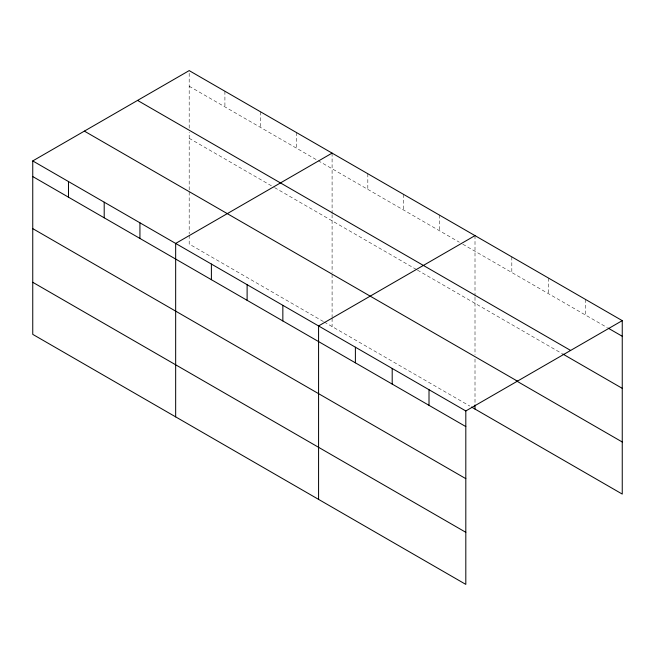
<?xml version="1.0" encoding="UTF-8"?>
<svg xmlns="http://www.w3.org/2000/svg" width="655" height="655" viewBox="0 0 655 655"><rect width="100%" height="100%" fill="white"/><g stroke="black" fill="none" stroke-linecap="round" stroke-linejoin="round"><path stroke-width="0.49" stroke-dasharray="3.27 2.46" d="M189.189 189.942L189.189 132.187M189.189 128.102L189.189 70.609M189.189 86.239L317.282 160.197M318.15 160.696L459.319 242.203M462.807 244.209L607.349 327.664M189.189 138.311L273.708 187.117M274.584 187.617L416.621 269.623M417.497 270.13L561.777 353.43M323.382 321.523L189.189 244.045L189.189 234.858M324.25 322.031L469.782 406.043M585.439 299.384L585.439 315.014M548.628 278.129L548.628 293.759M511.817 256.883L511.817 272.505M475.006 235.628L475.006 296.183M475.006 297.206L475.006 354.961M475.006 359.03L475.006 403.963M439.276 215.004L439.276 230.625M403.554 194.371L403.554 210.001M367.823 173.747L367.823 189.377M332.093 153.114L332.093 213.677M332.093 214.693L332.093 272.455M332.093 274.478L332.093 317.364M332.093 318.387L332.093 326.558M296.371 132.49L296.371 148.12M260.641 111.866L260.641 127.488M224.911 91.233L224.911 106.863M189.189 191.972L189.189 233.835"/><path stroke-width="0.98" d="M32.75 160.925L465.811 410.955L465.811 584.391L32.75 334.361L32.75 160.925L189.189 70.609L622.25 320.639L622.25 494.075L471.518 407.05M332.093 153.114L175.663 243.439L175.663 416.875M475.006 235.628L318.576 325.944L318.576 499.38M465.811 410.955L622.25 320.639M608.225 328.171L622.25 336.269M137.558 100.412L570.628 350.441M562.653 353.929L622.25 388.341M84.372 131.123L517.442 381.153M516.197 380.768L622.25 441.994M32.75 176.555L465.811 426.585M32.75 228.628L465.811 478.658M32.75 282.289L465.811 532.31M475.006 404.978L475.006 409.064M429.009 389.7L429.009 405.33M392.198 368.446L392.198 384.076M355.387 347.199L355.387 362.821M282.845 305.32L282.845 320.942M247.115 284.688L247.115 300.317M211.393 264.063L211.393 279.693M139.933 222.806L139.933 238.436M104.202 202.182L104.202 217.812M68.48 181.55L68.48 197.18"/></g></svg>
